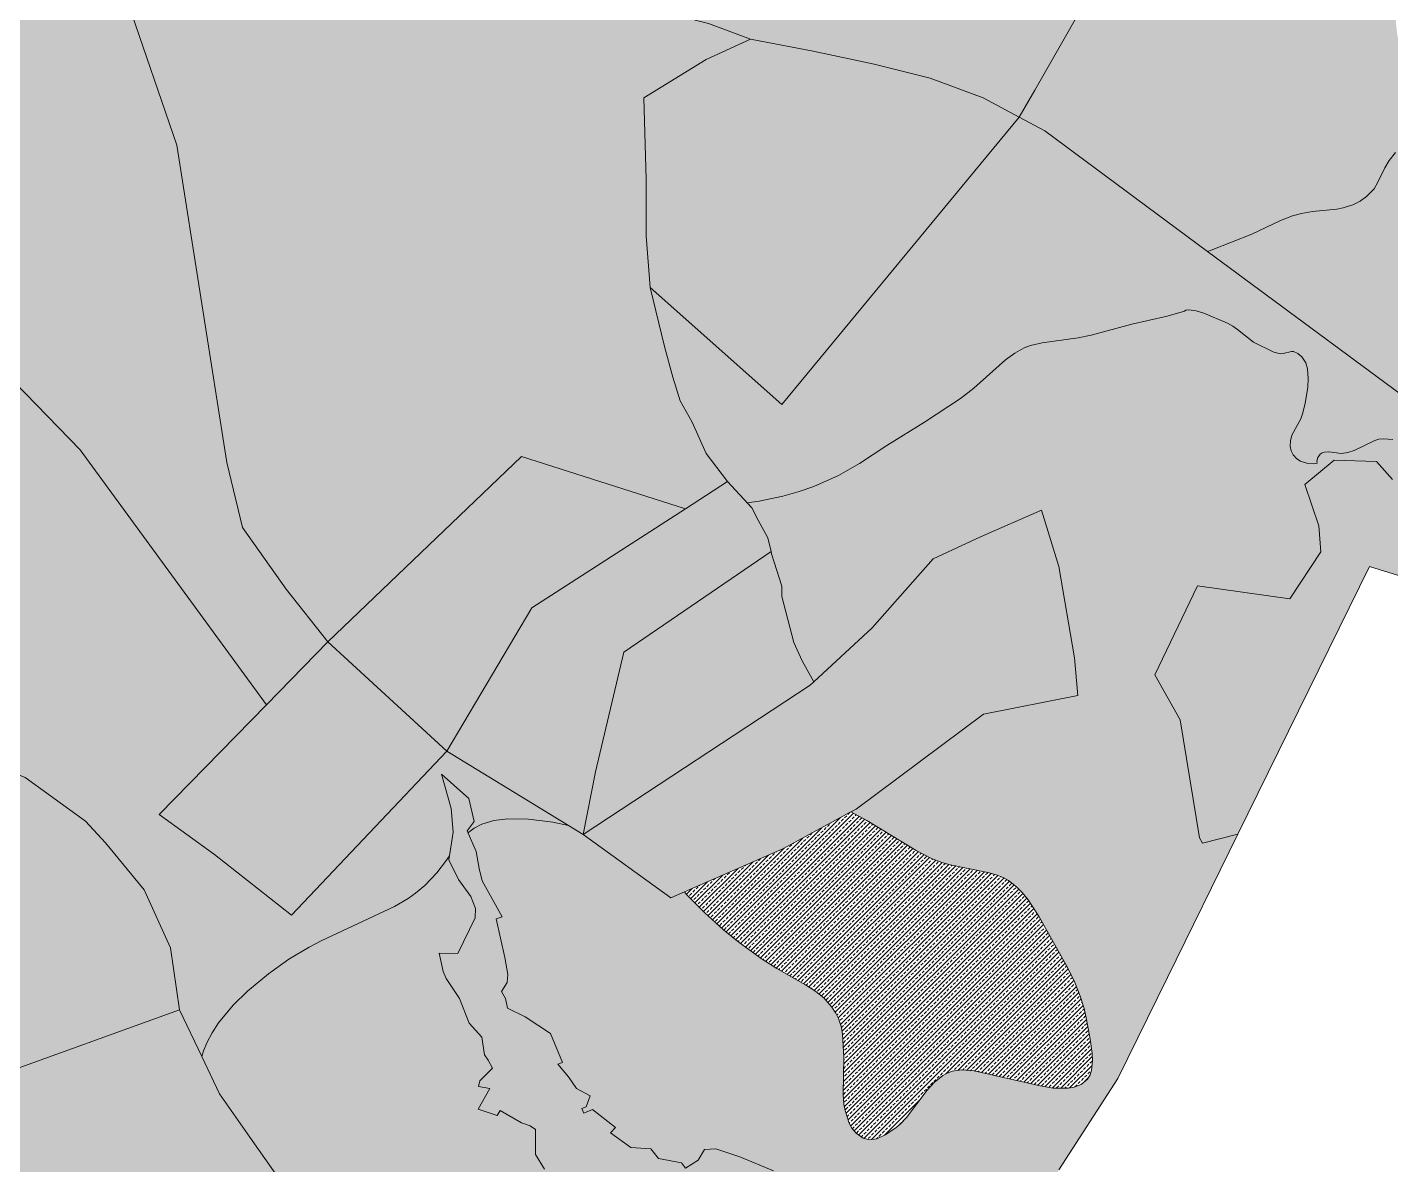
# Model space of a CAD drawing. Header units: metres. Extents: x 541853 to 549675, y 1832829 to 1845715.
# Drawn here: x 545620 to 546180, y 1839148 to 1839616 of the extents above; entities that cross this region are included whole.
import ezdxf

# ---------------------------------------------------------------- set-up
doc = ezdxf.new("R2010")
doc.units = ezdxf.units.M
doc.header["$MEASUREMENT"] = 0
doc.layers.add('1', color=7, linetype='Continuous', lineweight=0)

msp = doc.modelspace()

# ---------------------------------------------------------------- hatches: boundary and pattern name
at = {"layer": '1', "linetype": 'Continuous', "lineweight": 0}
for color, points in [(53, [(545718, 1839337.23), (545641.56, 1839441.975), (545542.32, 1839544.185), (545443.02, 1839668.715), (545446.17, 1839699.78), (545447.46, 1839712.575), (545445.66, 1839746.265), (545443.92, 1839779.415), (545503.74, 1839696.78), (545532, 1839662.565), (545541.66, 1839654.375), (545557.26, 1839653.64), (545585.52, 1839661.08), (545630.85, 1839691.455), (545661.06, 1839625.695), (545681.22, 1839567.165), (545701.8, 1839436.725), (545708.16, 1839410.115), (545726.16, 1839384.72), (545743.26, 1839363.075)]), (53, [(546027.06, 1839578.565), (546012.27, 1839586.5), (545990.58, 1839594.645), (545967.57, 1839600.36), (545942.43, 1839605.79), (545916.78, 1839610.725), (545899.53, 1839617.13), (545875.74, 1839623.13), (545876.07, 1839626.43), (545877.18, 1839637.5), (545879.52, 1839659.49), (545886.6, 1839680.7), (545891.31, 1839699.555), (545931.96, 1839765.645), (545931.99, 1839765.645), (545934.87, 1839764.97), (545962.62, 1839750.885), (546014.73, 1839736.635), (546042.42, 1839715.575), (546063.12, 1839687.615), (546084.69, 1839676.65), (546062.67, 1839640.905), (546033.48, 1839589.77)]), (53, [(546104.43, 1839523.515), (546037.56, 1839572.955), (546027.06, 1839578.565), (546033.48, 1839589.77), (546062.67, 1839640.905), (546084.69, 1839676.65), (546153.33, 1839641.805), (546153.66, 1839697.485), (546177.57, 1839752.295), (546210.75, 1839744.585), (546229.41, 1839739.395), (546229.41, 1839739.335), (546226.44, 1839732.21), (546221.91, 1839726.93), (546215.91, 1839722.805), (546209.16, 1839719.475), (546205.35, 1839717.03), (546200.43, 1839711.885), (546197.25, 1839705.525), (546195.9, 1839699.105), (546196.38, 1839689.835), (546199.02, 1839673.575), (546196.65, 1839657.69), (546195.6, 1839650.325), (546194.01, 1839643.395), (546191.58, 1839638.175), (546189.18, 1839634.275), (546186.54, 1839630.735), (546184.29, 1839627.045), (546182.52, 1839622.665), (546181.709, 1839617.994), (546182.4, 1839611.985), (546184.23, 1839606.765), (546184.53, 1839606.42), (546188.43, 1839601.92), (546194.94, 1839597.255), (546202.32, 1839594.285), (546212.58, 1839589.575), (546216.69, 1839586.935), (546216.27, 1839586.92), (546214.74, 1839586.545), (546210.72, 1839584.4), (546198.06, 1839575.76), (546189.45, 1839570.555), (546184.77, 1839567.075), (546181.65, 1839564.075), (546178.98, 1839560.805), (546177.24, 1839557.835), (546174.39, 1839551.91), (546172.77, 1839549.255), (546169.68, 1839546.045), (546167.04, 1839544.125), (546164.04, 1839542.61), (546160.17, 1839541.335), (546157.47, 1839540.855), (546147.48, 1839539.835), (546142.98, 1839539.085), (546139.29, 1839538.14), (546134.34, 1839536.19), (546122.58, 1839530.505), (546105.96, 1839524.04)]), (43, [(545743.26, 1839363.075), (545726.16, 1839384.72), (545708.16, 1839410.115), (545701.8, 1839436.725), (545681.22, 1839567.165), (545661.06, 1839625.695), (545630.85, 1839691.455), (545665.59, 1839714.75), (545689.65, 1839707.955), (545745.33, 1839678.63), (545826.9, 1839645.135), (545859.6, 1839631.695), (545866.83, 1839627.63), (545874.06, 1839623.565), (545875.74, 1839623.13), (545899.53, 1839617.13), (545916.78, 1839610.725), (545898.57, 1839602.265), (545873.01, 1839586.53), (545873.91, 1839553.02), (545873.91, 1839529.845), (545875.62, 1839508.68), (545881.44, 1839484.38), (545884.92, 1839471.855), (545887.92, 1839462.105), (545892.78, 1839453.285), (545898.6, 1839440.535), (545907.3, 1839428.925), (545890.02, 1839417.765), (545822.76, 1839439.245)]), (53, [(545929.56, 1839460.635), (545875.62, 1839508.68), (545873.91, 1839529.845), (545873.91, 1839553.02), (545873.01, 1839586.53), (545898.57, 1839602.265), (545916.78, 1839610.725), (545942.43, 1839605.79), (545967.57, 1839600.36), (545990.58, 1839594.645), (546012.27, 1839586.5), (546027.06, 1839578.565)]), (53, [(546204.45, 1839449.565), (546104.43, 1839523.515), (546105.96, 1839524.04), (546122.58, 1839530.505), (546134.34, 1839536.19), (546139.29, 1839538.14), (546142.98, 1839539.085), (546147.48, 1839539.835), (546157.47, 1839540.855), (546160.17, 1839541.335), (546164.04, 1839542.61), (546167.04, 1839544.125), (546169.68, 1839546.045), (546172.77, 1839549.255), (546174.39, 1839551.91), (546177.24, 1839557.835), (546178.98, 1839560.805), (546181.65, 1839564.075), (546184.77, 1839567.075), (546189.45, 1839570.555), (546198.06, 1839575.76), (546210.72, 1839584.4), (546214.74, 1839586.545), (546216.27, 1839586.92), (546216.69, 1839586.935), (546221.64, 1839583.755), (546241.65, 1839559.305), (546246.75, 1839554.055), (546258.51, 1839539.76), (546267.93, 1839523.695), (546268.86, 1839515.7), (546268.62, 1839515.235), (546264.51, 1839506.91), (546256.32, 1839501.18), (546245.73, 1839492.405), (546235.5, 1839483.675), (546225.63, 1839476.64), (546215.91, 1839468.15), (546208.65, 1839459.03), (546204.78, 1839451.215)]), (53, [(545980.41, 1839075.555), (545978.07, 1839076.605), (545974.35, 1839086.295), (545973.87, 1839091.095), (545971.44, 1839094.86), (545965.26, 1839106.11), (545957.28, 1839112.575), (545952.9, 1839115.815), (545941.41, 1839117.075), (545941.71, 1839118.665), (545934.72, 1839124.845), (545935.62, 1839127.23), (545940.42, 1839127.695), (545940.06, 1839134.565), (545933.31, 1839143.055), (545926.14, 1839145.785), (545912.4, 1839151.53), (545902.56, 1839154.875), (545897.88, 1839154.575), (545895.33, 1839150.225), (545890.11, 1839146.895), (545888.37, 1839149.115), (545878.95, 1839150.96), (545875.89, 1839154.86), (545867.61, 1839155.355), (545859.21, 1839161.445), (545861.37, 1839163.575), (545851.92, 1839171.045), (545848.38, 1839169.515), (545847.48, 1839171.375), (545849.31, 1839172.11), (545850.93, 1839176.61), (545845.26, 1839179.655), (545842.02, 1839184.485), (545837.64, 1839189.705), (545839.62, 1839190.32), (545834.61, 1839202.29), (545824.2, 1839209.025), (545817.03, 1839212.715), (545816.1, 1839216.645), (545814.57, 1839219.495), (545816.82, 1839223.155), (545817.12, 1839226.53), (545815.89, 1839233.415), (545812.35, 1839249.36), (545814.75, 1839250.125), (545806.56, 1839264.885), (545805.39, 1839270.015), (545804.07, 1839277.005), (545800.38, 1839285.495), (545800.77, 1839284.61), (545801.07, 1839284.925), (545803.35, 1839286.605), (545806.5, 1839288.24), (545811.42, 1839289.695), (545817.06, 1839290.355), (545825.67, 1839290.235), (545835.57, 1839289.02), (545842.02, 1839287.655), (545847.99, 1839283.995), (545883.99, 1839258), (545889.6, 1839260.445), (545890.65, 1839259.23), (545897.91, 1839251.91), (545905.62, 1839244.86), (545912.1, 1839239.565), (545921.61, 1839232.725), (545927.61, 1839228.915), (545939.34, 1839222.24), (545943.54, 1839219.525), (545946.84, 1839216.825), (545950.17, 1839213.075), (545951.79, 1839210.645), (545952.87, 1839208.455), (545954.07, 1839204.75), (545954.58, 1839201.825), (545955.15, 1839192.525), (545954.76, 1839177.375), (545955.15, 1839173.205), (545955.66, 1839170.55), (545957.34, 1839165.375), (545958.39, 1839163.41), (545960.16, 1839161.295), (545963.07, 1839159.3), (545965.68, 1839158.61), (545968.68, 1839159.045), (545972.07, 1839160.59), (545976.39, 1839163.455), (545978.49, 1839165.225), (545980.8, 1839167.775), (545989.35, 1839178.95), (545992.23, 1839182.13), (545995.74, 1839184.98), (545997.24, 1839185.85), (545999.61, 1839186.765), (546003.45, 1839187.275), (546008.55, 1839186.855), (546035.67, 1839180.78), (546041.07, 1839179.835), (546047.16, 1839179.775), (546049.65, 1839180.195), (546052.5, 1839181.335), (546055.17, 1839183.54), (546056.22, 1839185.235), (546056.82, 1839187.2), (546057.15, 1839191.04), (546057, 1839194.055), (546056.19, 1839199.875), (546054.72, 1839207.975), (546053.7, 1839212.49), (546052.17, 1839217.62), (546049.92, 1839223.17), (546046.95, 1839229.305), (546035.25, 1839250.2), (546030.75, 1839257.13), (546028.29, 1839260.19), (546026.01, 1839262.5), (546022.74, 1839265.035), (546020.49, 1839266.265), (546017.64, 1839267.405), (546014.16, 1839268.365), (545998.71, 1839271.575), (545995.38, 1839272.505), (545991.12, 1839274.065), (545984.82, 1839277.395), (545964.57, 1839289.665), (545958, 1839293.25), (545960.16, 1839294.42), (546012.45, 1839333.375), (546051.12, 1839341.115), (546049.83, 1839356.595), (546043.38, 1839394.005), (546036.3, 1839417.225), (546011.16, 1839406.26), (545991.81, 1839397.245), (545966.7, 1839368.865), (545942.76, 1839346.665), (545937.93, 1839355.275), (545934.51, 1839362.865), (545929.62, 1839381.795), (545929.62, 1839385.965), (545925.45, 1839399.225), (545925.21, 1839400.275), (545923.92, 1839405.855), (545919.96, 1839413.055), (545917.29, 1839418.17), (545915.43, 1839420.18), (545920.32, 1839420.915), (545929.98, 1839423.015), (545936.76, 1839424.905), (545942.73, 1839426.945), (545952.87, 1839431.43), (545961.48, 1839436.365), (545972.73, 1839443.82), (545988.27, 1839453.285), (546002.97, 1839463.065), (546008.49, 1839467.25), (546021.42, 1839478.965), (546025.29, 1839481.725), (546029.19, 1839483.885), (546031.77, 1839484.845), (546036.51, 1839486), (546051.3, 1839488.055), (546056.67, 1839489.135), (546073.38, 1839493.605), (546087.81, 1839496.89), (546094.92, 1839498.915), (546095.55, 1839499.38), (546096.75, 1839499.545), (546099.78, 1839499.095), (546102.9, 1839498.105), (546112.56, 1839494.07), (546114.87, 1839492.84), (546116.76, 1839491.46), (546123.3, 1839486.165), (546131.67, 1839482.085), (546134.4, 1839481.44), (546135.42, 1839481.485), (546138.84, 1839482.4), (546139.71, 1839482.325), (546141.45, 1839481.575), (546143.13, 1839480.21), (546144.72, 1839477.705), (546145.47, 1839475.215), (546145.8, 1839471.285), (546145.65, 1839467.775), (546144.48, 1839461.01), (546143.46, 1839456.765), (546142.71, 1839454.755), (546139.05, 1839447.945), (546138.45, 1839445.71), (546138.33, 1839443.43), (546138.72, 1839441.585), (546139.56, 1839439.905), (546141.06, 1839438.285), (546142.62, 1839437.295), (546145.59, 1839436.32), (546147.84, 1839436.215), (546149.37, 1839436.515), (546149.34, 1839437.325), (546149.7, 1839438.825), (546150.72, 1839440.235), (546151.5, 1839440.715), (546152.4, 1839441.015), (546154.26, 1839441.135), (546159.48, 1839440.49), (546162.03, 1839440.955), (546164.61, 1839441.705), (546173.07, 1839445.83), (546174.78, 1839446.34), (546176.7, 1839446.565), (546180.51, 1839446.265), (546183.75, 1839444.99), (546186.6, 1839442.095), (546189.09, 1839437.64), (546189.36, 1839437.535), (546190.41, 1839437.955), (546194.37, 1839440.625), (546197.13, 1839441.54), (546199.05, 1839441.435), (546200.4, 1839440.955), (546201.06, 1839440.475), (546203.46, 1839437.655), (546203.49, 1839435.03), (546206.73, 1839426.195), (546213.21, 1839414.885), (546207.45, 1839412.485), (546203.91, 1839410.955), (546193.53, 1839420.105), (546181.41, 1839423.09), (546180.42, 1839429.78), (546173.76, 1839437.175), (546156.39, 1839437.73), (546144.36, 1839427.785), (546150.12, 1839410.715), (546150.93, 1839400.035), (546138.18, 1839380.73), (546100.32, 1839386.1), (546082.74, 1839349.605), (546093.12, 1839331.035), (546101.13, 1839282.585), (546102.33, 1839280.425), (546116.888, 1839284.132), (546087.99, 1839225.285), (546067.62, 1839183.825), (546043.41, 1839146.265), (546004.71, 1839086.175), (545997.66, 1839086.895), (545989.92, 1839082.23)]), (53, [(545792.01, 1839318.165), (545743.26, 1839363.075), (545822.76, 1839439.245), (545890.02, 1839417.765), (545826.96, 1839377.025)]), (53, [(546102.33, 1839280.425), (546101.13, 1839282.585), (546093.12, 1839331.035), (546082.74, 1839349.605), (546100.32, 1839386.1), (546138.18, 1839380.73), (546150.93, 1839400.035), (546150.12, 1839410.715), (546144.36, 1839427.785), (546156.39, 1839437.73), (546173.76, 1839437.175), (546180.42, 1839429.78), (546181.41, 1839423.09), (546193.53, 1839420.105), (546203.91, 1839410.955), (546207.45, 1839412.485), (546213.21, 1839414.885), (546217.56, 1839407.355), (546221.67, 1839398.805), (546221.4, 1839388.455), (546218.22, 1839379.065), (546214.92, 1839371.115), (546209.49, 1839362.205), (546205.05, 1839351.195), (546204.57, 1839348.525), (546203.88, 1839348.345), (546204.81, 1839351.57), (546207.06, 1839359.49), (546211.35, 1839369.375), (546216.21, 1839377.145), (546217.74, 1839379.59), (546170.91, 1839394.125), (546116.88, 1839284.13)]), (53, [(545847.99, 1839283.995), (545842.02, 1839287.655), (545792.01, 1839318.165), (545826.96, 1839377.025), (545890.02, 1839417.765), (545907.3, 1839428.925), (545917.29, 1839418.17), (545919.96, 1839413.055), (545923.92, 1839405.855), (545925.21, 1839400.275), (545864.76, 1839358.905), (545853.09, 1839309.66)]), (53, [(545883.99, 1839258), (545847.99, 1839283.995), (545941.32, 1839345.345), (545942.76, 1839346.665), (545966.7, 1839368.865), (545991.81, 1839397.245), (546011.16, 1839406.26), (546036.3, 1839417.225), (546043.38, 1839394.005), (546049.83, 1839356.595), (546051.12, 1839341.115), (546012.45, 1839333.375), (545960.16, 1839294.42), (545958, 1839293.25), (545930.07, 1839278.085), (545889.6, 1839260.445)]), (53, [(545847.99, 1839283.995), (545853.09, 1839309.66), (545864.76, 1839358.905), (545925.21, 1839400.275), (545925.45, 1839399.225), (545929.62, 1839385.965), (545929.62, 1839381.795), (545934.51, 1839362.865), (545937.93, 1839355.275), (545942.76, 1839346.665), (545941.32, 1839345.345)]), (53, [(545728.35, 1839250.905), (545696.7, 1839275.7), (545673.99, 1839292.215), (545718, 1839337.23), (545743.26, 1839363.075), (545792.01, 1839318.165)]), (53, [(545529.09, 1839156.66), (545498.58, 1839193.14), (545479.35, 1839205.08), (545469.42, 1839213.045), (545480.31, 1839253.005), (545499.54, 1839248.205), (545517.66, 1839240.21), (545540.55, 1839222.645), (545561.82, 1839211.455), (545597.64, 1839316.185), (545618.94, 1839307.365), (545643.72, 1839289.455), (545651.97, 1839280.515), (545667.81, 1839261.24), (545678.55, 1839237.495), (545682.3, 1839211.935)]), (53, [(546095.01, 1838707.815), (546093.57, 1838708.115), (546090.45, 1838709.285), (546087.96, 1838710.5), (546084.63, 1838712.54), (546081.96, 1838714.565), (546077.58, 1838718.945), (546075.57, 1838721.63), (546073.86, 1838724.495), (546072.66, 1838727.015), (546071.58, 1838730.165), (546070.35, 1838736.15), (546068.19, 1838759.385), (546067.83, 1838775.765), (546067.32, 1838779.755), (546066.27, 1838783.415), (546065.19, 1838785.965), (546063.36, 1838789.025), (546056.67, 1838797.365), (546052.02, 1838801.775), (546042.75, 1838808.84), (546036.27, 1838813.145), (546028.8, 1838817.225), (546021.24, 1838820.555), (546015.6, 1838822.205), (546008.22, 1838823.405), (545990.04, 1838825.175), (545985.39, 1838825.28), (545972.97, 1838824.935), (545964.84, 1838825.325), (545953.02, 1838827.08), (545943.9, 1838829.135), (545940.3, 1838830.185), (545934.42, 1838832.405), (545928, 1838835.315), (545916.54, 1838841.03), (545910.27, 1838844.45), (545900.34, 1838850.675), (545886.36, 1838860.68), (545882.7, 1838863.08), (545879.1, 1838864.985), (545878.95, 1838865.045), (545884.26, 1838883.36), (545882.91, 1838904.495), (545945.4, 1838911.695), (545949.48, 1838906.13), (546016.98, 1838898.12), (546014.07, 1838889.315), (546033.69, 1838894.595), (546029.79, 1838918.205), (546058.95, 1838935.92), (546053.58, 1838952.075), (546031.44, 1838978.07), (546007.98, 1838995.425), (545951.13, 1839019.965), (545944.74, 1839010.905), (545927.73, 1839016.92), (545911.89, 1839024.855), (545913.09, 1839054.93), (545895.24, 1839055.335), (545892.66, 1839056.805), (545885.58, 1839095.805), (545881.2, 1839109.575), (545879.22, 1839111.555), (545870.61, 1839119.355), (545867.61, 1839118.695), (545864.61, 1839114.165), (545858.46, 1839112.485), (545862.09, 1839105.315), (545866.77, 1839102.645), (545864.37, 1839092.415), (545862.3, 1839085.485), (545855.79, 1839083.22), (545848.32, 1839081.015), (545851.47, 1839060.735), (545837.25, 1839046.41), (545811.75, 1839045.045), (545804.16, 1839058.455), (545796.51, 1839052.89), (545787.12, 1839049.005), (545779.83, 1839047.145), (545774.43, 1839050.265), (545774.04, 1839050.505), (545773.35, 1839052.08), (545759.85, 1839040.875), (545751.93, 1839038.955), (545750.01, 1839041.715), (545752.56, 1839047.16), (545760.51, 1839052.155), (545772.75, 1839056.565), (545780.1, 1839057.825), (545786.25, 1839061.5), (545791.08, 1839068.22), (545794.92, 1839075.735), (545796.27, 1839082.755), (545799.84, 1839088.395), (545801.85, 1839088.545), (545800.26, 1839089.715), (545806.77, 1839095.715), (545803.47, 1839113.22), (545812.2, 1839108.87), (545835.84, 1839119.085), (545838.24, 1839122.175), (545841.99, 1839136.725), (545839.8, 1839144.225), (545834.16, 1839147.555), (545832.21, 1839146.52), (545828.49, 1839152.52), (545828.43, 1839162.78), (545826.24, 1839164.355), (545822.67, 1839165.57), (545814.03, 1839170.625), (545812.77, 1839168.585), (545804.97, 1839171.195), (545809.71, 1839179.61), (545805.03, 1839180.435), (545805.69, 1839182.805), (545810.85, 1839188.055), (545808.99, 1839191.325), (545807.55, 1839193.44), (545806.41, 1839200.7), (545801.28, 1839206.52), (545797.32, 1839216.585), (545791.86, 1839224.805), (545790.63, 1839227.685), (545788.95, 1839235.23), (545796.66, 1839235.035), (545803.68, 1839249.75), (545803.8, 1839253.545), (545801.94, 1839258.465), (545796.93, 1839265.545), (545792.94, 1839273.555), (545794.62, 1839284.955), (545793.81, 1839294.705), (545789.91, 1839308.76), (545801.13, 1839298.755), (545803.29, 1839289.32), (545800.38, 1839285.495), (545804.07, 1839277.005), (545805.39, 1839270.015), (545806.56, 1839264.885), (545814.75, 1839250.125), (545812.35, 1839249.36), (545815.89, 1839233.415), (545817.12, 1839226.53), (545816.82, 1839223.155), (545814.57, 1839219.495), (545816.1, 1839216.645), (545817.03, 1839212.715), (545824.2, 1839209.025), (545834.61, 1839202.29), (545839.62, 1839190.32), (545837.64, 1839189.705), (545842.02, 1839184.485), (545845.26, 1839179.655), (545850.93, 1839176.61), (545849.31, 1839172.11), (545847.48, 1839171.375), (545848.38, 1839169.515), (545851.92, 1839171.045), (545861.37, 1839163.575), (545859.21, 1839161.445), (545867.61, 1839155.355), (545875.89, 1839154.86), (545878.95, 1839150.96), (545888.37, 1839149.115), (545890.11, 1839146.895), (545895.33, 1839150.225), (545897.88, 1839154.575), (545902.56, 1839154.875), (545912.4, 1839151.53), (545926.14, 1839145.785), (545933.31, 1839143.055), (545940.06, 1839134.565), (545940.42, 1839127.695), (545935.62, 1839127.23), (545934.72, 1839124.845), (545941.71, 1839118.665), (545941.41, 1839117.075), (545952.9, 1839115.815), (545957.28, 1839112.575), (545965.26, 1839106.11), (545971.44, 1839094.86), (545973.87, 1839091.095), (545974.35, 1839086.295), (545978.07, 1839076.605), (545980.41, 1839075.555), (545989.92, 1839082.23), (545997.66, 1839086.895), (546004.71, 1839086.175), (545980.77, 1839049.065), (545982.6, 1839048.06), (546088.65, 1838989.425), (546105.75, 1838952.075), (546120.84, 1838919.165), (546109.86, 1838854.395), (546104.58, 1838764.845), (546104.13, 1838757.225), (546114.75, 1838727.27), (546098.28, 1838727.645), (546093.3, 1838716.02)]), (53, [(545780.1, 1839057.825), (545777.61, 1839065.205), (545768.58, 1839078.045), (545711.25, 1839159.675), (545698.71, 1839177.495), (545691.45, 1839192.735), (545692.11, 1839195.06), (545693.67, 1839198.735), (545695.68, 1839202.455), (545698.38, 1839206.595), (545704.32, 1839213.84), (545710.2, 1839219.585), (545718.87, 1839226.815), (545727.21, 1839232.755), (545735.52, 1839237.705), (545740.41, 1839240.255), (545770.65, 1839254.475), (545776.14, 1839257.67), (545779.2, 1839259.86), (545782.98, 1839263.04), (545787.96, 1839268.275), (545791.56, 1839272.895), (545793.18, 1839275.205), (545794.62, 1839284.955), (545792.94, 1839273.555), (545796.93, 1839265.545), (545801.94, 1839258.465), (545803.8, 1839253.545), (545803.68, 1839249.75), (545796.66, 1839235.035), (545788.95, 1839235.23), (545790.63, 1839227.685), (545791.86, 1839224.805), (545797.32, 1839216.585), (545801.28, 1839206.52), (545806.41, 1839200.7), (545807.55, 1839193.44), (545808.99, 1839191.325), (545810.85, 1839188.055), (545805.69, 1839182.805), (545805.03, 1839180.435), (545809.71, 1839179.61), (545804.97, 1839171.195), (545812.77, 1839168.585), (545814.03, 1839170.625), (545822.67, 1839165.57), (545826.24, 1839164.355), (545828.43, 1839162.78), (545828.49, 1839152.52), (545832.21, 1839146.52), (545834.16, 1839147.555), (545839.8, 1839144.225), (545841.99, 1839136.725), (545838.24, 1839122.175), (545835.84, 1839119.085), (545812.2, 1839108.87), (545803.47, 1839113.22), (545806.77, 1839095.715), (545800.26, 1839089.715), (545801.85, 1839088.545), (545799.84, 1839088.395), (545796.27, 1839082.755), (545794.92, 1839075.735), (545791.08, 1839068.22), (545786.25, 1839061.5)]), (53, [(545671.92, 1838960.175), (545657.43, 1838961.615), (545635.74, 1838973.21), (545577.81, 1839004.365), (545561.88, 1839020.295), (545555.34, 1839031.035), (545551.14, 1839037.965), (545548.86, 1839063.765), (545548.86, 1839085.5), (545542.92, 1839115.785), (545529.09, 1839156.66), (545682.3, 1839211.935), (545691.45, 1839192.735), (545698.71, 1839177.495), (545711.25, 1839159.675), (545768.58, 1839078.045), (545777.61, 1839065.205), (545780.1, 1839057.825), (545772.75, 1839056.565), (545760.51, 1839052.155), (545752.56, 1839047.16), (545750.01, 1839041.715), (545740.35, 1839030.015)])]:
    msp.add_hatch(color=color, dxfattribs=at).paths.add_polyline_path(points)
h = msp.add_hatch(dxfattribs=at)
h.set_pattern_fill('ANSI33', color=188, scale=10, style=0)
h.paths.add_polyline_path([(545691.45, 1839192.735), (545682.3, 1839211.935), (545678.55, 1839237.495), (545667.81, 1839261.24), (545651.97, 1839280.515), (545643.72, 1839289.455), (545618.94, 1839307.365), (545597.64, 1839316.185), (545587.29, 1839320.445), (545548.08, 1839322.515), (545512.98, 1839323.205), (545500.02, 1839325.335), (545471.01, 1839330.09), (545393.19, 1839349.305), (545397, 1839359.055), (545407.29, 1839405.465), (545402.43, 1839502.815), (545409.96, 1839568.755), (545421.57, 1839600.015), (545440.32, 1839642.015), (545443.02, 1839668.715), (545542.32, 1839544.185), (545641.56, 1839441.975), (545718, 1839337.23), (545673.99, 1839292.215), (545696.7, 1839275.7), (545728.35, 1839250.905), (545792.01, 1839318.165), (545842.02, 1839287.655), (545835.57, 1839289.02), (545825.67, 1839290.235), (545817.06, 1839290.355), (545811.42, 1839289.695), (545806.5, 1839288.24), (545803.35, 1839286.605), (545801.07, 1839284.925), (545800.77, 1839284.61), (545800.38, 1839285.495), (545803.29, 1839289.32), (545801.13, 1839298.755), (545789.91, 1839308.76), (545793.81, 1839294.705), (545794.62, 1839284.955), (545793.18, 1839275.205), (545791.56, 1839272.895), (545787.96, 1839268.275), (545782.98, 1839263.04), (545779.2, 1839259.86), (545776.14, 1839257.67), (545770.65, 1839254.475), (545740.41, 1839240.255), (545735.52, 1839237.705), (545727.21, 1839232.755), (545718.87, 1839226.815), (545710.2, 1839219.585), (545704.32, 1839213.84), (545698.38, 1839206.595), (545695.68, 1839202.455), (545693.67, 1839198.735), (545692.11, 1839195.06)])
h = msp.add_hatch(dxfattribs=at)
h.set_pattern_fill('ANSI33', color=188, scale=10, style=0)
h.paths.add_polyline_path([(545917.29, 1839418.17), (545907.3, 1839428.925), (545898.6, 1839440.535), (545892.78, 1839453.285), (545887.92, 1839462.105), (545884.92, 1839471.855), (545881.44, 1839484.38), (545875.62, 1839508.68), (545929.56, 1839460.635), (546027.06, 1839578.565), (546037.56, 1839572.955), (546104.43, 1839523.515), (546204.45, 1839449.565), (546203.37, 1839444.045), (546203.46, 1839437.655), (546201.06, 1839440.475), (546200.4, 1839440.955), (546199.05, 1839441.435), (546197.13, 1839441.54), (546194.37, 1839440.625), (546190.41, 1839437.955), (546189.36, 1839437.535), (546189.09, 1839437.64), (546186.6, 1839442.095), (546183.75, 1839444.99), (546180.51, 1839446.265), (546176.7, 1839446.565), (546174.78, 1839446.34), (546173.07, 1839445.83), (546164.61, 1839441.705), (546162.03, 1839440.955), (546159.48, 1839440.49), (546154.26, 1839441.135), (546152.4, 1839441.015), (546151.5, 1839440.715), (546150.72, 1839440.235), (546149.7, 1839438.825), (546149.34, 1839437.325), (546149.37, 1839436.515), (546147.84, 1839436.215), (546145.59, 1839436.32), (546142.62, 1839437.295), (546141.06, 1839438.285), (546139.56, 1839439.905), (546138.72, 1839441.585), (546138.33, 1839443.43), (546138.45, 1839445.71), (546139.05, 1839447.945), (546142.71, 1839454.755), (546143.46, 1839456.765), (546144.48, 1839461.01), (546145.65, 1839467.775), (546145.8, 1839471.285), (546145.47, 1839475.215), (546144.72, 1839477.705), (546143.13, 1839480.21), (546141.45, 1839481.575), (546139.71, 1839482.325), (546138.84, 1839482.4), (546135.42, 1839481.485), (546134.4, 1839481.44), (546131.67, 1839482.085), (546123.3, 1839486.165), (546116.76, 1839491.46), (546114.87, 1839492.84), (546112.56, 1839494.07), (546102.9, 1839498.105), (546099.78, 1839499.095), (546096.75, 1839499.545), (546095.55, 1839499.38), (546094.92, 1839498.915), (546087.81, 1839496.89), (546073.38, 1839493.605), (546056.67, 1839489.135), (546051.3, 1839488.055), (546036.51, 1839486), (546031.77, 1839484.845), (546029.19, 1839483.885), (546025.29, 1839481.725), (546021.42, 1839478.965), (546008.49, 1839467.25), (546002.97, 1839463.065), (545988.27, 1839453.285), (545972.73, 1839443.82), (545961.48, 1839436.365), (545952.87, 1839431.43), (545942.73, 1839426.945), (545936.76, 1839424.905), (545929.98, 1839423.015), (545920.32, 1839420.915), (545915.43, 1839420.18)])
h = msp.add_hatch(dxfattribs=at)
h.set_pattern_fill('ANSI33', color=188, scale=10, style=0)
h.paths.add_polyline_path([(545965.68, 1839158.61), (545963.07, 1839159.3), (545960.16, 1839161.295), (545958.39, 1839163.41), (545957.34, 1839165.375), (545955.66, 1839170.55), (545955.15, 1839173.205), (545954.76, 1839177.375), (545955.15, 1839192.525), (545954.58, 1839201.825), (545954.07, 1839204.75), (545952.87, 1839208.455), (545951.79, 1839210.645), (545950.17, 1839213.075), (545946.84, 1839216.825), (545943.54, 1839219.525), (545939.34, 1839222.24), (545927.61, 1839228.915), (545921.61, 1839232.725), (545912.1, 1839239.565), (545905.62, 1839244.86), (545897.91, 1839251.91), (545890.65, 1839259.23), (545889.6, 1839260.445), (545930.07, 1839278.085), (545958, 1839293.25), (545964.57, 1839289.665), (545984.82, 1839277.395), (545991.12, 1839274.065), (545995.38, 1839272.505), (545998.71, 1839271.575), (546014.16, 1839268.365), (546017.64, 1839267.405), (546020.49, 1839266.265), (546022.74, 1839265.035), (546026.01, 1839262.5), (546028.29, 1839260.19), (546030.75, 1839257.13), (546035.25, 1839250.2), (546046.95, 1839229.305), (546049.92, 1839223.17), (546052.17, 1839217.62), (546053.7, 1839212.49), (546054.72, 1839207.975), (546056.19, 1839199.875), (546057, 1839194.055), (546057.15, 1839191.04), (546056.82, 1839187.2), (546056.22, 1839185.235), (546055.17, 1839183.54), (546052.5, 1839181.335), (546049.65, 1839180.195), (546047.16, 1839179.775), (546041.07, 1839179.835), (546035.67, 1839180.78), (546008.55, 1839186.855), (546003.45, 1839187.275), (545999.61, 1839186.765), (545997.24, 1839185.85), (545995.74, 1839184.98), (545992.23, 1839182.13), (545989.35, 1839178.95), (545980.8, 1839167.775), (545978.49, 1839165.225), (545976.39, 1839163.455), (545972.07, 1839160.59), (545968.68, 1839159.045)])

# ---------------------------------------------------------------- linework, layer by layer
at = {"layer": '1', "color": 7, "linetype": 'Continuous', "lineweight": 0, "flags": 128}
for points in [[(545443.02, 1839668.715), (545446.17, 1839699.78), (545447.46, 1839712.575), (545445.66, 1839746.265), (545443.92, 1839779.415), (545503.74, 1839696.78), (545532, 1839662.565), (545541.66, 1839654.375), (545557.26, 1839653.64), (545585.52, 1839661.08), (545630.85, 1839691.455), (545661.06, 1839625.695), (545681.22, 1839567.165), (545701.8, 1839436.725), (545708.16, 1839410.115), (545726.16, 1839384.72), (545743.26, 1839363.075), (545718, 1839337.23), (545641.56, 1839441.975), (545542.32, 1839544.185), (545443.02, 1839668.715)], [(545875.74, 1839623.13), (545876.07, 1839626.43), (545877.18, 1839637.5), (545879.52, 1839659.49), (545886.6, 1839680.7), (545891.31, 1839699.555), (545931.96, 1839765.645), (545931.99, 1839765.645), (545934.87, 1839764.97), (545962.62, 1839750.885), (546014.73, 1839736.635), (546042.42, 1839715.575), (546063.12, 1839687.615), (546084.69, 1839676.65), (546062.67, 1839640.905), (546033.48, 1839589.77), (546027.06, 1839578.565), (546012.27, 1839586.5), (545990.58, 1839594.645), (545967.57, 1839600.36), (545942.43, 1839605.79), (545916.78, 1839610.725), (545899.53, 1839617.13), (545875.74, 1839623.13)], [(545916.78, 1839610.725), (545942.43, 1839605.79), (545967.57, 1839600.36), (545990.58, 1839594.645), (546012.27, 1839586.5), (546027.06, 1839578.565), (545929.56, 1839460.635), (545875.62, 1839508.68), (545873.91, 1839529.845), (545873.91, 1839553.02), (545873.01, 1839586.53), (545898.57, 1839602.265), (545916.78, 1839610.725)], [(545743.26, 1839363.075), (545822.76, 1839439.245), (545890.02, 1839417.765), (545826.96, 1839377.025), (545792.01, 1839318.165), (545743.26, 1839363.075)], [(545792.01, 1839318.165), (545826.96, 1839377.025), (545890.02, 1839417.765), (545907.3, 1839428.925), (545917.29, 1839418.17), (545919.96, 1839413.055), (545923.92, 1839405.855), (545925.21, 1839400.275), (545864.76, 1839358.905), (545853.09, 1839309.66), (545847.99, 1839283.995), (545842.02, 1839287.655), (545792.01, 1839318.165)], [(545847.99, 1839283.995), (545941.32, 1839345.345), (545942.76, 1839346.665), (545966.7, 1839368.865), (545991.81, 1839397.245), (546011.16, 1839406.26), (546036.3, 1839417.225), (546043.38, 1839394.005), (546049.83, 1839356.595), (546051.12, 1839341.115), (546012.45, 1839333.375), (545960.16, 1839294.42), (545958, 1839293.25), (545930.07, 1839278.085), (545889.6, 1839260.445), (545883.99, 1839258), (545847.99, 1839283.995)], [(545847.99, 1839283.995), (545853.09, 1839309.66), (545864.76, 1839358.905), (545925.21, 1839400.275), (545925.45, 1839399.225), (545929.62, 1839385.965), (545929.62, 1839381.795), (545934.51, 1839362.865), (545937.93, 1839355.275), (545942.76, 1839346.665), (545941.32, 1839345.345), (545847.99, 1839283.995)], [(545718, 1839337.23), (545743.26, 1839363.075), (545792.01, 1839318.165), (545728.35, 1839250.905), (545696.7, 1839275.7), (545673.99, 1839292.215), (545718, 1839337.23)], [(545469.42, 1839213.045), (545480.31, 1839253.005), (545499.54, 1839248.205), (545517.66, 1839240.21), (545540.55, 1839222.645), (545561.82, 1839211.455), (545597.64, 1839316.185), (545618.94, 1839307.365), (545643.72, 1839289.455), (545651.97, 1839280.515), (545667.81, 1839261.24), (545678.55, 1839237.495), (545682.3, 1839211.935), (545529.09, 1839156.66), (545498.58, 1839193.14), (545479.35, 1839205.08), (545469.42, 1839213.045)], [(545889.6, 1839260.445), (545930.07, 1839278.085), (545958, 1839293.25), (545964.57, 1839289.665), (545984.82, 1839277.395), (545991.12, 1839274.065), (545995.38, 1839272.505), (545998.71, 1839271.575), (546014.16, 1839268.365), (546017.64, 1839267.405), (546020.49, 1839266.265), (546022.74, 1839265.035), (546026.01, 1839262.5), (546028.29, 1839260.19), (546030.75, 1839257.13), (546035.25, 1839250.2), (546046.95, 1839229.305), (546049.92, 1839223.17), (546052.17, 1839217.62), (546053.7, 1839212.49), (546054.72, 1839207.975), (546056.19, 1839199.875), (546057, 1839194.055), (546057.15, 1839191.04), (546056.82, 1839187.2), (546056.22, 1839185.235), (546055.17, 1839183.54), (546052.5, 1839181.335), (546049.65, 1839180.195), (546047.16, 1839179.775), (546041.07, 1839179.835), (546035.67, 1839180.78), (546008.55, 1839186.855), (546003.45, 1839187.275), (545999.61, 1839186.765), (545997.24, 1839185.85), (545995.74, 1839184.98), (545992.23, 1839182.13), (545989.35, 1839178.95), (545980.8, 1839167.775), (545978.49, 1839165.225), (545976.39, 1839163.455), (545972.07, 1839160.59), (545968.68, 1839159.045), (545965.68, 1839158.61), (545963.07, 1839159.3), (545960.16, 1839161.295), (545958.39, 1839163.41), (545957.34, 1839165.375), (545955.66, 1839170.55), (545955.15, 1839173.205), (545954.76, 1839177.375), (545955.15, 1839192.525), (545954.58, 1839201.825), (545954.07, 1839204.75), (545952.87, 1839208.455), (545951.79, 1839210.645), (545950.17, 1839213.075), (545946.84, 1839216.825), (545943.54, 1839219.525), (545939.34, 1839222.24), (545927.61, 1839228.915), (545921.61, 1839232.725), (545912.1, 1839239.565), (545905.62, 1839244.86), (545897.91, 1839251.91), (545890.65, 1839259.23), (545889.6, 1839260.445)], [(545529.09, 1839156.66), (545682.3, 1839211.935), (545691.45, 1839192.735), (545698.71, 1839177.495), (545711.25, 1839159.675), (545768.58, 1839078.045), (545777.61, 1839065.205), (545780.1, 1839057.825), (545772.75, 1839056.565), (545760.51, 1839052.155), (545752.56, 1839047.16), (545750.01, 1839041.715), (545740.35, 1839030.015), (545671.92, 1838960.175), (545657.43, 1838961.615), (545635.74, 1838973.21), (545577.81, 1839004.365), (545561.88, 1839020.295), (545555.34, 1839031.035), (545551.14, 1839037.965), (545548.86, 1839063.765), (545548.86, 1839085.5), (545542.92, 1839115.785), (545529.09, 1839156.66)]]:
    msp.add_lwpolyline(points, close=True, dxfattribs=at)
for points in [[(546181.65, 1839564.075), (546178.98, 1839560.805), (546177.24, 1839557.835), (546174.39, 1839551.91), (546172.77, 1839549.255), (546169.68, 1839546.045), (546167.04, 1839544.125), (546164.04, 1839542.61), (546160.17, 1839541.335), (546157.47, 1839540.855), (546147.48, 1839539.835), (546142.98, 1839539.085), (546139.29, 1839538.14), (546134.34, 1839536.19), (546122.58, 1839530.505), (546105.96, 1839524.04), (546104.43, 1839523.515), (546037.56, 1839572.955), (546027.06, 1839578.565), (546027.06, 1839578.565), (546033.48, 1839589.77), (546062.67, 1839640.905)], [(545899.53, 1839617.13), (545916.78, 1839610.725), (545898.57, 1839602.265), (545873.01, 1839586.53), (545873.91, 1839553.02), (545873.91, 1839529.845), (545875.62, 1839508.68), (545881.44, 1839484.38), (545884.92, 1839471.855), (545887.92, 1839462.105), (545892.78, 1839453.285), (545898.6, 1839440.535), (545907.3, 1839428.925), (545890.02, 1839417.765), (545822.76, 1839439.245), (545743.26, 1839363.075), (545726.16, 1839384.72), (545708.16, 1839410.115), (545701.8, 1839436.725), (545681.22, 1839567.165), (545661.06, 1839625.695)], [(546180.51, 1839446.265), (546176.7, 1839446.565), (546174.78, 1839446.34), (546173.07, 1839445.83), (546164.61, 1839441.705), (546162.03, 1839440.955), (546159.48, 1839440.49), (546154.26, 1839441.135), (546152.4, 1839441.015), (546151.5, 1839440.715), (546150.72, 1839440.235), (546149.7, 1839438.825), (546149.34, 1839437.325), (546149.37, 1839436.515), (546147.84, 1839436.215), (546145.59, 1839436.32), (546142.62, 1839437.295), (546141.06, 1839438.285), (546139.56, 1839439.905), (546138.72, 1839441.585), (546138.33, 1839443.43), (546138.45, 1839445.71), (546139.05, 1839447.945), (546142.71, 1839454.755), (546143.46, 1839456.765), (546144.48, 1839461.01), (546145.65, 1839467.775), (546145.8, 1839471.285), (546145.47, 1839475.215), (546144.72, 1839477.705), (546143.13, 1839480.21), (546141.45, 1839481.575), (546139.71, 1839482.325), (546138.84, 1839482.4), (546135.42, 1839481.485), (546134.4, 1839481.44), (546131.67, 1839482.085), (546123.3, 1839486.165), (546116.76, 1839491.46), (546114.87, 1839492.84), (546112.56, 1839494.07), (546102.9, 1839498.105), (546099.78, 1839499.095), (546096.75, 1839499.545), (546095.55, 1839499.38), (546094.92, 1839498.915), (546087.81, 1839496.89), (546073.38, 1839493.605), (546056.67, 1839489.135), (546051.3, 1839488.055), (546036.51, 1839486), (546031.77, 1839484.845), (546029.19, 1839483.885), (546025.29, 1839481.725), (546021.42, 1839478.965), (546008.49, 1839467.25), (546002.97, 1839463.065), (545988.27, 1839453.285), (545972.73, 1839443.82), (545961.48, 1839436.365), (545952.87, 1839431.43), (545942.73, 1839426.945), (545936.76, 1839424.905), (545929.98, 1839423.015), (545920.32, 1839420.915), (545915.43, 1839420.18), (545917.29, 1839418.17), (545907.3, 1839428.925), (545898.6, 1839440.535), (545892.78, 1839453.285), (545887.92, 1839462.105), (545884.92, 1839471.855), (545881.44, 1839484.38), (545875.62, 1839508.68), (545875.62, 1839508.68), (545929.56, 1839460.635), (546027.06, 1839578.565), (546037.56, 1839572.955), (546104.43, 1839523.515), (546204.45, 1839449.565)], [(546204.45, 1839449.565), (546104.43, 1839523.515), (546104.43, 1839523.515), (546105.96, 1839524.04), (546122.58, 1839530.505), (546134.34, 1839536.19), (546139.29, 1839538.14), (546142.98, 1839539.085), (546147.48, 1839539.835), (546157.47, 1839540.855), (546160.17, 1839541.335), (546164.04, 1839542.61), (546167.04, 1839544.125), (546169.68, 1839546.045), (546172.77, 1839549.255), (546174.39, 1839551.91), (546177.24, 1839557.835), (546178.98, 1839560.805), (546181.65, 1839564.075)], [(545542.32, 1839544.185), (545641.56, 1839441.975), (545718, 1839337.23), (545673.99, 1839292.215), (545696.7, 1839275.7), (545728.35, 1839250.905), (545792.01, 1839318.165), (545842.02, 1839287.655), (545835.57, 1839289.02), (545825.67, 1839290.235), (545817.06, 1839290.355), (545811.42, 1839289.695), (545806.5, 1839288.24), (545803.35, 1839286.605), (545801.07, 1839284.925), (545800.77, 1839284.61), (545800.38, 1839285.495), (545803.29, 1839289.32), (545801.13, 1839298.755), (545789.91, 1839308.76), (545793.81, 1839294.705), (545794.62, 1839284.955), (545793.18, 1839275.205), (545791.56, 1839272.895), (545787.96, 1839268.275), (545782.98, 1839263.04), (545779.2, 1839259.86), (545776.14, 1839257.67), (545770.65, 1839254.475), (545740.41, 1839240.255), (545735.52, 1839237.705), (545727.21, 1839232.755), (545718.87, 1839226.815), (545710.2, 1839219.585), (545704.32, 1839213.84), (545698.38, 1839206.595), (545695.68, 1839202.455), (545693.67, 1839198.735), (545692.11, 1839195.06), (545691.45, 1839192.735), (545682.3, 1839211.935), (545678.55, 1839237.495), (545667.81, 1839261.24), (545651.97, 1839280.515), (545643.72, 1839289.455), (545618.94, 1839307.365)], [(545926.14, 1839145.785), (545912.4, 1839151.53), (545902.56, 1839154.875), (545897.88, 1839154.575), (545895.33, 1839150.225), (545890.11, 1839146.895), (545888.37, 1839149.115), (545878.95, 1839150.96), (545875.89, 1839154.86), (545867.61, 1839155.355), (545859.21, 1839161.445), (545861.37, 1839163.575), (545851.92, 1839171.045), (545848.38, 1839169.515), (545847.48, 1839171.375), (545849.31, 1839172.11), (545850.93, 1839176.61), (545845.26, 1839179.655), (545842.02, 1839184.485), (545837.64, 1839189.705), (545839.62, 1839190.32), (545834.61, 1839202.29), (545824.2, 1839209.025), (545817.03, 1839212.715), (545816.1, 1839216.645), (545814.57, 1839219.495), (545816.82, 1839223.155), (545817.12, 1839226.53), (545815.89, 1839233.415), (545812.35, 1839249.36), (545814.75, 1839250.125), (545806.56, 1839264.885), (545805.39, 1839270.015), (545804.07, 1839277.005), (545800.38, 1839285.495), (545800.38, 1839285.495), (545800.77, 1839284.61), (545801.07, 1839284.925), (545803.35, 1839286.605), (545806.5, 1839288.24), (545811.42, 1839289.695), (545817.06, 1839290.355), (545825.67, 1839290.235), (545835.57, 1839289.02), (545842.02, 1839287.655), (545847.99, 1839283.995), (545883.99, 1839258), (545889.6, 1839260.445), (545890.65, 1839259.23), (545897.91, 1839251.91), (545905.62, 1839244.86), (545912.1, 1839239.565), (545921.61, 1839232.725), (545927.61, 1839228.915), (545939.34, 1839222.24), (545943.54, 1839219.525), (545946.84, 1839216.825), (545950.17, 1839213.075), (545951.79, 1839210.645), (545952.87, 1839208.455), (545954.07, 1839204.75), (545954.58, 1839201.825), (545955.15, 1839192.525), (545954.76, 1839177.375), (545955.15, 1839173.205), (545955.66, 1839170.55), (545957.34, 1839165.375), (545958.39, 1839163.41), (545960.16, 1839161.295), (545963.07, 1839159.3), (545965.68, 1839158.61), (545968.68, 1839159.045), (545972.07, 1839160.59), (545976.39, 1839163.455), (545978.49, 1839165.225), (545980.8, 1839167.775), (545989.35, 1839178.95), (545992.23, 1839182.13), (545995.74, 1839184.98), (545997.24, 1839185.85), (545999.61, 1839186.765), (546003.45, 1839187.275), (546008.55, 1839186.855), (546035.67, 1839180.78), (546041.07, 1839179.835), (546047.16, 1839179.775), (546049.65, 1839180.195), (546052.5, 1839181.335), (546055.17, 1839183.54), (546056.22, 1839185.235), (546056.82, 1839187.2), (546057.15, 1839191.04), (546057, 1839194.055), (546056.19, 1839199.875), (546054.72, 1839207.975), (546053.7, 1839212.49), (546052.17, 1839217.62), (546049.92, 1839223.17), (546046.95, 1839229.305), (546035.25, 1839250.2), (546030.75, 1839257.13), (546028.29, 1839260.19), (546026.01, 1839262.5), (546022.74, 1839265.035), (546020.49, 1839266.265), (546017.64, 1839267.405), (546014.16, 1839268.365), (545998.71, 1839271.575), (545995.38, 1839272.505), (545991.12, 1839274.065), (545984.82, 1839277.395), (545964.57, 1839289.665), (545958, 1839293.25), (545960.16, 1839294.42), (546012.45, 1839333.375), (546051.12, 1839341.115), (546049.83, 1839356.595), (546043.38, 1839394.005), (546036.3, 1839417.225), (546011.16, 1839406.26), (545991.81, 1839397.245), (545966.7, 1839368.865), (545942.76, 1839346.665), (545937.93, 1839355.275), (545934.51, 1839362.865), (545929.62, 1839381.795), (545929.62, 1839385.965), (545925.45, 1839399.225), (545925.21, 1839400.275), (545923.92, 1839405.855), (545919.96, 1839413.055), (545917.29, 1839418.17), (545915.43, 1839420.18), (545920.32, 1839420.915), (545929.98, 1839423.015), (545936.76, 1839424.905), (545942.73, 1839426.945), (545952.87, 1839431.43), (545961.48, 1839436.365), (545972.73, 1839443.82), (545988.27, 1839453.285), (546002.97, 1839463.065), (546008.49, 1839467.25), (546021.42, 1839478.965), (546025.29, 1839481.725), (546029.19, 1839483.885), (546031.77, 1839484.845), (546036.51, 1839486), (546051.3, 1839488.055), (546056.67, 1839489.135), (546073.38, 1839493.605), (546087.81, 1839496.89), (546094.92, 1839498.915), (546095.55, 1839499.38), (546096.75, 1839499.545), (546099.78, 1839499.095), (546102.9, 1839498.105), (546112.56, 1839494.07), (546114.87, 1839492.84), (546116.76, 1839491.46), (546123.3, 1839486.165), (546131.67, 1839482.085), (546134.4, 1839481.44), (546135.42, 1839481.485), (546138.84, 1839482.4), (546139.71, 1839482.325), (546141.45, 1839481.575), (546143.13, 1839480.21), (546144.72, 1839477.705), (546145.47, 1839475.215), (546145.8, 1839471.285), (546145.65, 1839467.775), (546144.48, 1839461.01), (546143.46, 1839456.765), (546142.71, 1839454.755), (546139.05, 1839447.945), (546138.45, 1839445.71), (546138.33, 1839443.43), (546138.72, 1839441.585), (546139.56, 1839439.905), (546141.06, 1839438.285), (546142.62, 1839437.295), (546145.59, 1839436.32), (546147.84, 1839436.215), (546149.37, 1839436.515), (546149.34, 1839437.325), (546149.7, 1839438.825), (546150.72, 1839440.235), (546151.5, 1839440.715), (546152.4, 1839441.015), (546154.26, 1839441.135), (546159.48, 1839440.49), (546162.03, 1839440.955), (546164.61, 1839441.705), (546173.07, 1839445.83), (546174.78, 1839446.34), (546176.7, 1839446.565), (546180.51, 1839446.265)], [(546180.42, 1839429.78), (546173.76, 1839437.175), (546156.39, 1839437.73), (546144.36, 1839427.785), (546150.12, 1839410.715), (546150.93, 1839400.035), (546138.18, 1839380.73), (546100.32, 1839386.1), (546082.74, 1839349.605), (546093.12, 1839331.035), (546101.13, 1839282.585), (546102.33, 1839280.425), (546116.88, 1839284.13), (546116.88, 1839284.115), (546087.99, 1839225.285), (546067.62, 1839183.825), (546043.41, 1839146.265)], [(546217.74, 1839379.59), (546170.91, 1839394.125), (546116.88, 1839284.13), (546102.33, 1839280.425), (546101.13, 1839282.585), (546093.12, 1839331.035), (546082.74, 1839349.605), (546100.32, 1839386.1), (546138.18, 1839380.73), (546150.93, 1839400.035), (546150.12, 1839410.715), (546144.36, 1839427.785), (546156.39, 1839437.73), (546173.76, 1839437.175), (546180.42, 1839429.78)], [(545832.21, 1839146.52), (545828.49, 1839152.52), (545828.43, 1839162.78), (545826.24, 1839164.355), (545822.67, 1839165.57), (545814.03, 1839170.625), (545812.77, 1839168.585), (545804.97, 1839171.195), (545809.71, 1839179.61), (545805.03, 1839180.435), (545805.69, 1839182.805), (545810.85, 1839188.055), (545808.99, 1839191.325), (545807.55, 1839193.44), (545806.41, 1839200.7), (545801.28, 1839206.52), (545797.32, 1839216.585), (545791.86, 1839224.805), (545790.63, 1839227.685), (545788.95, 1839235.23), (545796.66, 1839235.035), (545803.68, 1839249.75), (545803.8, 1839253.545), (545801.94, 1839258.465), (545796.93, 1839265.545), (545792.94, 1839273.555), (545794.62, 1839284.955), (545793.81, 1839294.705), (545789.91, 1839308.76), (545801.13, 1839298.755), (545803.29, 1839289.32), (545800.38, 1839285.495), (545804.07, 1839277.005), (545805.39, 1839270.015), (545806.56, 1839264.885), (545814.75, 1839250.125), (545812.35, 1839249.36), (545815.89, 1839233.415), (545817.12, 1839226.53), (545816.82, 1839223.155), (545814.57, 1839219.495), (545816.1, 1839216.645), (545817.03, 1839212.715), (545824.2, 1839209.025), (545834.61, 1839202.29), (545839.62, 1839190.32), (545837.64, 1839189.705), (545842.02, 1839184.485), (545845.26, 1839179.655), (545850.93, 1839176.61), (545849.31, 1839172.11), (545847.48, 1839171.375), (545848.38, 1839169.515), (545851.92, 1839171.045), (545861.37, 1839163.575), (545859.21, 1839161.445), (545867.61, 1839155.355), (545875.89, 1839154.86), (545878.95, 1839150.96), (545888.37, 1839149.115), (545890.11, 1839146.895), (545895.33, 1839150.225), (545897.88, 1839154.575), (545902.56, 1839154.875), (545912.4, 1839151.53), (545926.14, 1839145.785)], [(545768.58, 1839078.045), (545711.25, 1839159.675), (545698.71, 1839177.495), (545691.45, 1839192.735), (545691.45, 1839192.735), (545692.11, 1839195.06), (545693.67, 1839198.735), (545695.68, 1839202.455), (545698.38, 1839206.595), (545704.32, 1839213.84), (545710.2, 1839219.585), (545718.87, 1839226.815), (545727.21, 1839232.755), (545735.52, 1839237.705), (545740.41, 1839240.255), (545770.65, 1839254.475), (545776.14, 1839257.67), (545779.2, 1839259.86), (545782.98, 1839263.04), (545787.96, 1839268.275), (545791.56, 1839272.895), (545793.18, 1839275.205), (545794.62, 1839284.955), (545792.94, 1839273.555), (545796.93, 1839265.545), (545801.94, 1839258.465), (545803.8, 1839253.545), (545803.68, 1839249.75), (545796.66, 1839235.035), (545788.95, 1839235.23), (545790.63, 1839227.685), (545791.86, 1839224.805), (545797.32, 1839216.585), (545801.28, 1839206.52), (545806.41, 1839200.7), (545807.55, 1839193.44), (545808.99, 1839191.325), (545810.85, 1839188.055), (545805.69, 1839182.805), (545805.03, 1839180.435), (545809.71, 1839179.61), (545804.97, 1839171.195), (545812.77, 1839168.585), (545814.03, 1839170.625), (545822.67, 1839165.57), (545826.24, 1839164.355), (545828.43, 1839162.78), (545828.49, 1839152.52), (545832.21, 1839146.52)]]:
    msp.add_lwpolyline(points, dxfattribs=at)

doc.saveas('drawing.dxf')
